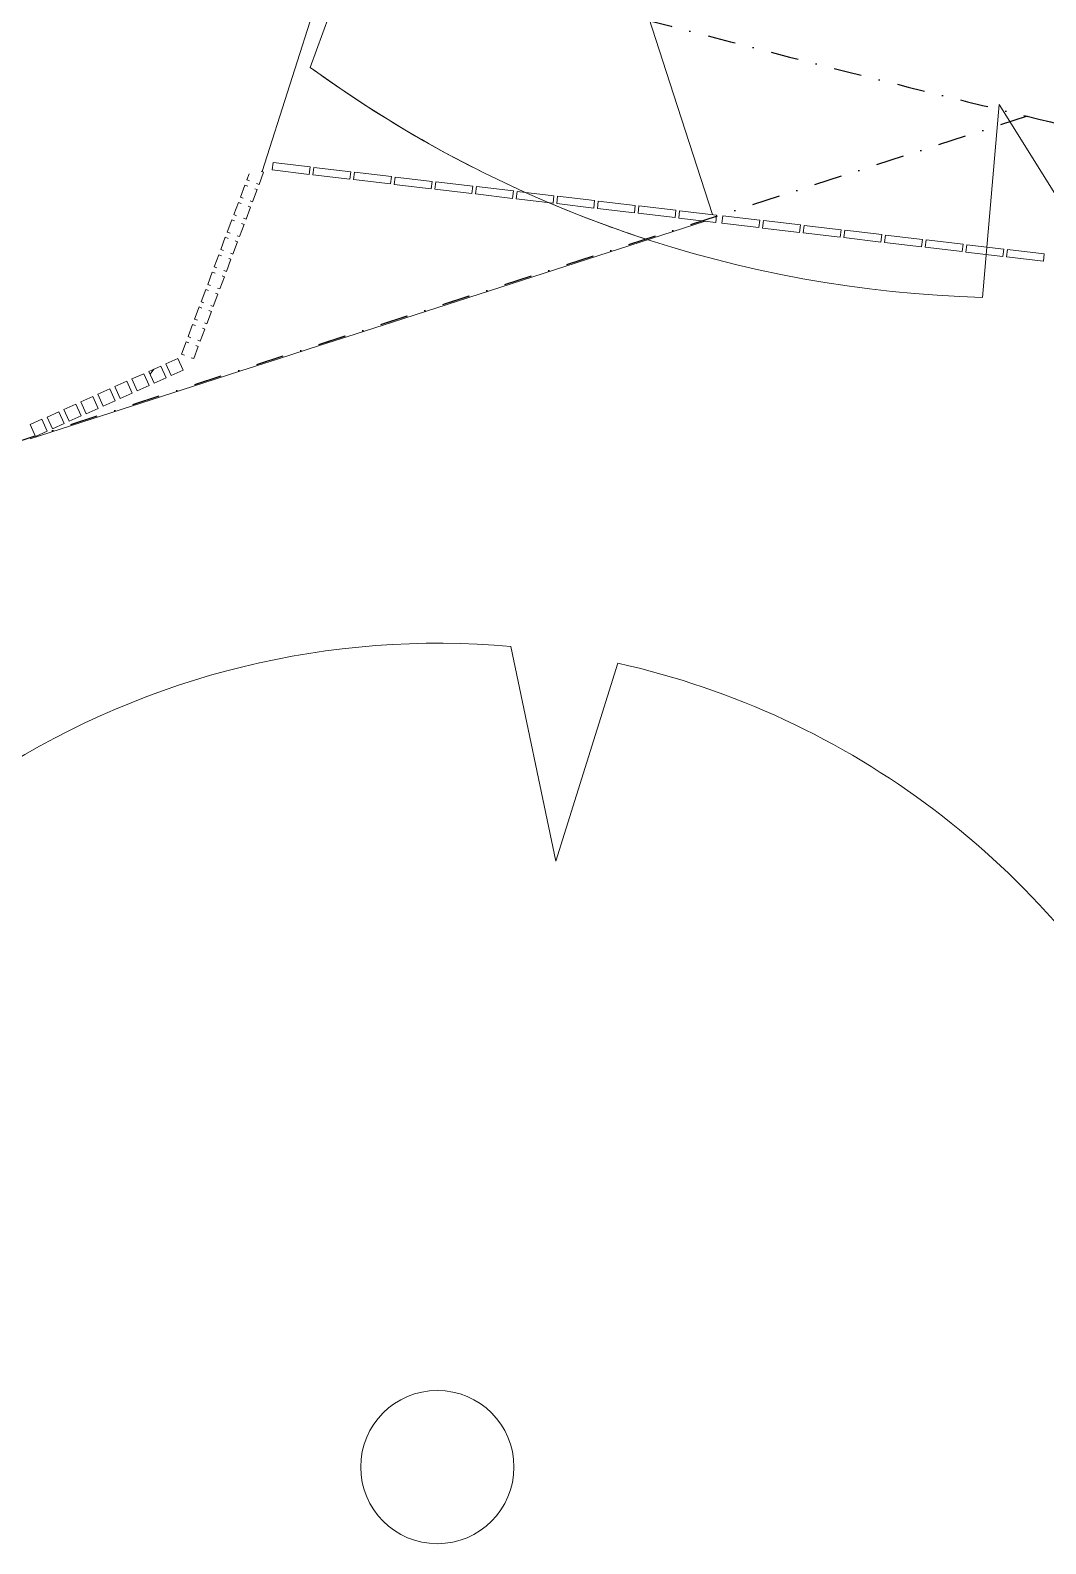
# Model space of a CAD drawing. Header units: millimetres. Extents: x -39027 to 364494, y -35256 to 94895.
# Drawn here: x 172112 to 174841, y 83135 to 87203 of the extents above; entities that cross this region are included whole.
import ezdxf

# ---------------------------------------------------------------- set-up
doc = ezdxf.new("R2010")
doc.units = ezdxf.units.MM
doc.header["$LTSCALE"] = 25
doc.linetypes.add('BG_Dash Dot 3mm', pattern=[7, 3, -2, 0, -2])
for name, color, linetype, lineweight in [('A-DETL-MBND', 4, 'Continuous', 13), ('A-GLAZ-CWMG', 3, 'Continuous', 5), ('C-PROP-LINE', 91, 'BG_Dash Dot 3mm', 25), ('C-TOPO', 251, 'Continuous', 9), ('L-PLNT', 71, 'Continuous', 5)]:
    doc.layers.add(name, color=color, linetype=linetype, lineweight=lineweight)

# ---------------------------------------------------------------- blocks, each defined once
blk = doc.blocks.new('Rectangular Mullion - 35mm Timber Batten_Black_-902602-PROPOSED FIRST FLOOR PLAN')
at = {"layer": 'A-DETL-MBND', "lineweight": 5}
for p, q in [((0.2, 17.5), (17.5, 17.5)), ((17.5, 17.5), (17.5, 9.5)), ((-17.5, -17.5), (-17.5, -10.5)), ((17.5, -17.5), (-17.5, -17.5)), ((17.5, -10.5), (17.5, -17.5))]:
    blk.add_line(p, q, dxfattribs=at)
blk = doc.blocks.new('Rectangular Mullion - 35mm Timber Batten_Black_-V78-PROPOSED FIRST FLOOR PLAN')
at = {"layer": 'A-DETL-MBND', "lineweight": 5}
for p, q in [((-17.5, 9.5), (-17.5, 17.5)), ((-17.5, 17.5), (17.5, 17.5)), ((17.5, 17.5), (17.5, 9.5)), ((-17.5, -17.5), (-17.5, -10.5)), ((17.5, -17.5), (-17.5, -17.5)), ((17.5, -10.5), (17.5, -17.5))]:
    blk.add_line(p, q, dxfattribs=at)
blk = doc.blocks.new('Rectangular Mullion - 35mm Timber Batten_Black_-V79-PROPOSED FIRST FLOOR PLAN')
at = {"layer": 'A-DETL-MBND', "lineweight": 5}
for p, q in [((-17.5, 9.5), (-17.5, 17.5)), ((-17.5, 17.5), (17.5, 17.5)), ((17.5, 17.5), (17.5, 9.5)), ((-17.5, -17.5), (-17.5, -10.5)), ((17.5, -17.5), (-17.5, -17.5)), ((17.5, -10.5), (17.5, -17.5))]:
    blk.add_line(p, q, dxfattribs=at)
blk = doc.blocks.new('Rectangular Mullion - 35mm Timber Batten_Black_-V80-PROPOSED FIRST FLOOR PLAN')
at = {"layer": 'A-DETL-MBND', "lineweight": 5}
for p, q in [((-17.5, 9.5), (-17.5, 17.5)), ((-17.5, 17.5), (17.5, 17.5)), ((17.5, 17.5), (17.5, 9.5)), ((-17.5, -17.5), (-17.5, -10.5)), ((17.5, -17.5), (-17.5, -17.5)), ((17.5, -10.5), (17.5, -17.5))]:
    blk.add_line(p, q, dxfattribs=at)
blk = doc.blocks.new('Rectangular Mullion - 35mm Timber Batten_Black_-V81-PROPOSED FIRST FLOOR PLAN')
at = {"layer": 'A-DETL-MBND', "lineweight": 5}
for p, q in [((-17.5, 9.5), (-17.5, 17.5)), ((-17.5, 17.5), (17.5, 17.5)), ((17.5, 17.5), (17.5, 9.5)), ((-17.5, -17.5), (-17.5, -10.5)), ((17.5, -17.5), (-17.5, -17.5)), ((17.5, -10.5), (17.5, -17.5))]:
    blk.add_line(p, q, dxfattribs=at)
blk = doc.blocks.new('Rectangular Mullion - 35mm Timber Batten_Black_-V82-PROPOSED FIRST FLOOR PLAN')
at = {"layer": 'A-DETL-MBND', "lineweight": 5}
h = blk.add_hatch(dxfattribs=at)
h.set_pattern_fill('FP_30', color=256, style=0, pattern_type=2)
h.set_pattern_definition([(254.211, (11912.49, -4174.37), (3134.5838, 10775.41764), [122.343, -12111.92]), (238.138, (11879.2, -4292.1), (-2039.5752, -3659.028), [155.42, -5025.186]), (204.448, (11797.2, -4424.1), (-356.675, -951.336), [114.95, -1321.89]), (202.6, (11692.524, -4471.67), (-19227.92293, -8053.99107), [222.826, -22059.793]), (236.453, (11486.81, -4557.3), (5239.7277, 7764.4717), [135.552, -13419.58]), (249.448, (11411.9, -4670.3), (594.66, -1308.01), [254, -762]), (258.91, (11322.73, -4908.1), (1159.8847, 5049.0918), [123.6, -6056.485]), (255.158, (11655.63, -4078.07), (2454.2706, 8866.8784), [102.107, -10108.567]), (249.448, (11629.5, -4176.8), (594.66, -1308.01), [152.4, -863.6]), (221.147, (11575.98, -4319.466), (-9540.90917, -8428.24007), [150.01, -14851.05]), (197.323, (11463.02, -4418.17), (6236.44053, 1851.8387), [231.684, -11352.5]), (210.158, (11241.84, -4487.16), (-6824.93764, -4048.19065), [144.4, -14295.673]), (243.108, (11116.99, -4559.7), (-3604.5739, -7355.5204), [184.006, -9016.265]), (261.337, (11033.76, -4723.81), (2242.80644, 14372.97105), [197.272, -19529.88]), (256.158, (11360.72, -3967.496), (-2143.4434, -8947.10264), [173.91, -17217.207]), (246.081, (11319.11, -4136.356), (-6549.18764, -14913.01245), [173.02, -17128.838]), (215.758, (11248.96, -4294.52), (1994.0154, 1088.662), [183.16, -3480.08]), (201.958, (11100.33, -4401.55), (-13984.80258, -5705.6004), [165.393, -16373.89]), (234.516, (10946.934, -4463.395), (-6670.93545, -9470.58023), [157.726, -15614.836]), (249.448, (10855.4, -4591.8), (594.66, -1308.01), [121.92, -894.08]), (262.442, (10812.58, -4705.99), (-1156.51567, -9295.38804), [135.55, -13419.58]), (249.448, (11963.7, -4529.9), (594.66, -1308.01), [3.35, -1012.65]), (26.295, (11771.016, -4609.6), (-18709.95574, -9193.33175), [222.826, -22059.793]), (42.883, (11019.45, -4154.2), (689.61, 1260.536), [90.874, -2180.97]), (61.318, (11086.04, -4092.37), (2839.2643, 5489.2666), [143.684, -7040.52]), (92.646, (11155, -3966.32), (-385.7735, 5457.7106), [77.377, -7660.25]), (222.883, (11771, -4609.6), (-689.61, -1260.536), [113.59, -2158.25]), (242.738, (11687.78, -4686.9), (4266.95238, 8150.95777), [173.91, -17217.207]), (259.573, (11608.12, -4841.495), (-3139.09468, -17255.67658), [288.98, -28609.032]), (259.753, (12017.14, -4213.6), (-1009.8448, -6097.0231), [113.59, -11245.633]), (233.924, (11996.933, -4325.383), (6865.31774, 9330.63237), [189.804, -18790.642]), (206.569, (11885.165, -4478.79), (16100.37878, 7992.1185), [194.107, -19216.546]), (214.753, (11711.556, -4565.61), (-10152.81414, -7122.25443), [160.644, -15903.726]), (239.986, (11579.57, -4657.18), (-2445.4202, -4567.1196), [185.403, -5994.684]), (256.03, (11486.827, -4817.72), (4236.11662, 16867.31492), [265.913, -26325.352]), (257.578, (11779.3, -4124.43), (1469.3614, 6002.8698), [143.684, -7040.52]), (238.138, (11748.4, -4264.75), (-2039.5752, -3659.028), [155.42, -5025.186]), (206.937, (11666.36, -4396.754), (13493.38692, 6786.5373), [165.393, -16373.89]), (204.448, (11518.9, -4471.7), (-356.675, -951.336), [186.79, -1250.05]), (232.094, (11348.87, -4548.985), (8537.74677, 10866.19697), [170.313, -16860.95]), (252.814, (11244.233, -4683.365), (4869.57355, 15542.7492), [173.02, -17128.838]), (266.551, (11193.11, -4848.66), (-563.5614, -10592.3706), [138.19, -13680.903]), (258.194, (11541.47, -4035.264), (-1394.1821, -7047.6281), [133.633, -13229.76]), (234.516, (11514.13, -4166.07), (-6670.93545, -9470.58023), [157.726, -15614.836]), (217.442, (11422.58, -4294.5), (4768.3669, 3515.5909), [191.7, -9393.227]), (199.549, (11270.376, -4411.05), (16318.14322, 5750.86383), [252.37, -24984.547]), (233.502, (11032.55, -4495.5), (2602.4452, 3282.6257), [147.93, -7248.66]), (255.457, (10944.566, -4614.415), (-2512.4568, -9896.73754), [194.107, -19216.546]), (272.646, (10895.82, -4802.3), (385.7735, -5457.7106), [77.377, -7660.25]), (258.91, (11256.07, -3928.26), (1159.8847, 5049.0918), [123.6, -6056.485]), (239.44, (11232.3, -4049.555), (-5724.73152, -9811.19016), [175.39, -17363.49]), (212.042, (11143.124, -4200.58), (-14099.84546, -8880.94648), [217.433, -21525.916]), (220.393, (11910.15, -4672.62), (-6174.2006, -5382.92635), [104.603, -10355.757]), (238.664, (11830.48, -4740.403), (8641.90849, 14101.95884), [217.196, -21502.404]), (256.573, (11717.53, -4925.92), (1790.5364, 6957.4985), [245.74, -7945.516])])
h.paths.add_polyline_path([(17.5, -17.5), (-17.5, -17.5), (-17.2, -10.5), (17.5, -10.5)], flags=0)
h.paths.add_polyline_path([(17.5, 9.5), (-17.5, 9.5), (-17.5, 17.5), (17.5, 17.5)], flags=0)
for p, q in [((-17.5, 9.5), (-17.5, 17.5)), ((-17.5, 17.5), (17.5, 17.5)), ((17.5, 17.5), (17.5, 9.5)), ((-17.5, -17.5), (-17.5, -11.3)), ((17.5, -17.5), (-17.5, -17.5)), ((17.5, -10.5), (17.5, -17.5))]:
    blk.add_line(p, q, dxfattribs=at)
blk = doc.blocks.new('Rectangular Mullion - 35mm Timber Batten_Black_-V83-PROPOSED FIRST FLOOR PLAN')
at = {"layer": 'A-DETL-MBND', "lineweight": 5}
for p, q in [((-17.5, 9.5), (-17.5, 17.5)), ((-17.5, 17.5), (17.5, 17.5)), ((17.5, 17.5), (17.5, 9.5)), ((-17.5, -17.5), (-17.5, -10.5)), ((17.5, -17.5), (-17.5, -17.5)), ((17.5, -10.5), (17.5, -17.5))]:
    blk.add_line(p, q, dxfattribs=at)
blk = doc.blocks.new('Rectangular Mullion - 35mm Timber Batten_Black_-V84-PROPOSED FIRST FLOOR PLAN')
at = {"layer": 'A-DETL-MBND', "lineweight": 5}
for p, q in [((-17.5, 9.5), (-17.5, 17.5)), ((-17.5, 17.5), (17.5, 17.5)), ((17.5, 17.5), (17.5, 9.5)), ((-17.5, -17.5), (-17.5, -10.5)), ((17.5, -17.5), (-17.5, -17.5)), ((17.5, -10.5), (17.5, -17.5))]:
    blk.add_line(p, q, dxfattribs=at)
blk = doc.blocks.new('Rectangular Mullion - 35mm Timber Batten_Black_-V85-PROPOSED FIRST FLOOR PLAN')
at = {"layer": 'A-DETL-MBND', "lineweight": 5}
for p, q in [((-17.5, 9.5), (-17.5, 17.5)), ((-17.5, 17.5), (17.5, 17.5)), ((17.5, 17.5), (17.5, 9.5)), ((-17.5, -17.5), (-17.5, -10.5)), ((17.5, -17.5), (-17.5, -17.5)), ((17.5, -10.5), (17.5, -17.5))]:
    blk.add_line(p, q, dxfattribs=at)
blk = doc.blocks.new('Rectangular Mullion - 35mm Timber Batten_Black_-V86-PROPOSED FIRST FLOOR PLAN')
at = {"layer": 'A-DETL-MBND', "lineweight": 5}
for p, q in [((-17.5, 9.5), (-17.5, 17.5)), ((-17.5, 17.5), (17.5, 17.5)), ((17.5, 17.5), (17.5, 9.5)), ((-17.5, -17.5), (-17.5, -10.5)), ((17.5, -17.5), (-17.5, -17.5)), ((17.5, -10.5), (17.5, -17.5))]:
    blk.add_line(p, q, dxfattribs=at)
blk = doc.blocks.new('Rectangular Mullion - 35mm Timber Batten_Black_-V87-PROPOSED FIRST FLOOR PLAN')
at = {"layer": 'A-DETL-MBND', "lineweight": 5}
for p, q in [((-17.5, 9.5), (-17.5, 17.5)), ((-17.5, 17.5), (17.5, 17.5)), ((17.5, 17.5), (17.5, 9.5)), ((-17.5, -17.5), (-17.5, -10.5)), ((17.5, -17.5), (-17.5, -17.5)), ((17.5, -10.5), (17.5, -17.5))]:
    blk.add_line(p, q, dxfattribs=at)
blk = doc.blocks.new('Rectangular Mullion - 35mm Timber Batten_Black_-V88-PROPOSED FIRST FLOOR PLAN')
at = {"layer": 'A-DETL-MBND', "lineweight": 5}
for p, q in [((-17.5, -17.5), (-17.5, 17.5)), ((-17.5, 17.5), (17.5, 17.5)), ((17.5, 17.5), (17.5, -17.5)), ((17.5, -17.5), (-17.5, -17.5))]:
    blk.add_line(p, q, dxfattribs=at)
blk = doc.blocks.new('Rectangular Mullion - 35mm Timber Batten_Black_-V89-PROPOSED FIRST FLOOR PLAN')
at = {"layer": 'A-DETL-MBND', "lineweight": 5}
h = blk.add_hatch(dxfattribs=at)
h.set_pattern_fill('FP_31', color=256, style=0, pattern_type=2)
h.set_pattern_definition([(208.91, (5129.35, -11201.88), (9864.10423, 5351.139), [122.343, -12111.92]), (192.836, (5022.25, -11261.02), (-4035.5008, -1123.871), [155.42, -5025.186]), (159.146, (4870.7, -11295.55), (-927.107, -415.61), [114.95, -1321.89]), (157.298, (4763.303, -11254.627), (-19249.31241, 8002.73478), [222.826, -22059.793]), (191.151, (4557.74, -11168.63), (9204.63975, 1736.77125), [135.55, -13419.58]), (204.146, (4424.7, -11194.8), (-511.5, -1342.714), [254, -762]), (213.608, (4192.97, -11298.75), (4404.8438, 2726.9052), [123.6, -6056.485]), (209.857, (5017.14, -10951.56), (8028.9718, 4492.2809), [102.107, -10108.567]), (204.146, (4928.6, -11002.4), (-511.5, -1342.714), [152.4, -863.6]), (175.845, (4789.516, -11064.73), (-12701.7838, 853.73718), [150.01, -14851.05]), (152.021, (4639.9, -11053.86), (5702.8559, -3130.4842), [231.684, -11352.5]), (164.857, (4435.296, -10945.17), (-7678.0418, 2003.82023), [144.4, -14295.673]), (197.806, (4295.91, -10907.44), (-7763.8294, -2611.4338), [184.006, -9016.265]), (216.035, (4120.72, -10963.71), (11794.17568, 8515.27437), [197.272, -19529.88]), (210.856, (4888.3, -10664.154), (-7867.44906, -4769.51154), [173.91, -17217.207]), (200.779, (4739, -10753.35), (-15207.02895, -5834.044), [173.02, -17128.838]), (170.456, (4577.24, -10814.73), (2176.3774, -651.662), [183.16, -3480.08]), (156.656, (4396.61, -10784.36), (-13892.16692, 5927.58615), [165.393, -16373.89]), (189.215, (4244.76, -10718.826), (-11424.0176, -1919.65917), [157.726, -15614.836]), (204.146, (4089.1, -10744.1), (-511.5, -1342.71), [121.92, -894.08]), (217.141, (3977.814, -10793.955), (-7420.7437, -5716.14646), [135.55, -13419.58]), (204.146, (4912.6, -11488.3), (-511.5, -1342.714), [3.35, -1012.65]), (340.994, (4720.465, -11407.44), (-19694.97988, 6832.82958), [222.826, -22059.793]), (357.581, (4515.54, -10552.9), (1381.07, 396.431), [90.874, -2180.97]), (16.016, (4606.33, -10556.74), (5898.9556, 1842.7675), [143.684, -7040.52]), (47.345, (4744.44, -10517.1), (3608.0586, 4113.0694), [77.377, -7660.25]), (177.581, (4720.47, -11407.44), (-1381.07, -396.431), [113.59, -2158.25]), (197.436, (4606.974, -11402.646), (8795.14245, 2700.086), [173.91, -17217.207]), (214.271, (4441.054, -11454.757), (-14473.6942, -9905.77943), [288.98, -28609.032]), (214.451, (5175.07, -11303.86), (-5044.2049, -3570.64055), [113.59, -11245.633]), (188.622, (5081.4, -11368.116), (11461.29546, 1682.85307), [189.804, -18790.642]), (161.267, (4893.74, -11396.57), (17005.51152, -5823.12055), [194.107, -19216.546]), (169.451, (4709.914, -11334.23), (-12203.85335, 2207.2849), [160.644, -15903.726]), (194.684, (4551.99, -11304.82), (-4966.4532, -1474.111), [185.403, -5994.684]), (210.728, (4372.64, -11351.817), (14969.24959, 8852.82798), [265.913, -26325.352]), (212.276, (5071.17, -11072.08), (5300.4887, 3177.7805), [143.684, -7040.52]), (192.836, (4949.68, -11148.8), (-4035.5008, -1123.871), [155.42, -5025.186]), (161.636, (4798.15, -11183.336), (14314.95995, -4817.72777), [165.393, -16373.89]), (159.146, (4641.2, -11131.2), (-927.107, -415.61), [186.79, -1250.05]), (186.792, (4466.626, -11064.73), (13729.1479, 1574.12024), [170.313, -16860.95]), (207.512, (4297.51, -11084.874), (14473.27098, 7470.89193), [173.02, -17128.838]), (221.249, (4144.06, -11164.8), (-7925.70364, -7049.7616), [138.19, -13680.903]), (212.892, (4967.264, -10840.304), (-5990.2491, -3966.07126), [133.633, -13229.76]), (189.215, (4855.05, -10912.875), (-11424.0176, -1919.65917), [157.726, -15614.836]), (172.141, (4699.36, -10938.13), (5852.9082, -916.6068), [191.7, -9393.227]), (154.247, (4509.464, -10911.92), (15565.5428, -7554.34381), [252.37, -24984.547]), (188.201, (4282.16, -10802.26), (4163.8428, 459.0922), [147.93, -7248.66]), (210.155, (4135.74, -10823.366), (-8802.02529, -5175.15254), [194.107, -19216.546]), (227.345, (3967.9, -10920.87), (-3608.0586, -4113.0694), [77.377, -7660.25]), (213.608, (4842.58, -10562.17), (4404.8438, 2726.9052), [123.6, -6056.485]), (194.138, (4739.64, -10630.587), (-11000.63348, -2831.61904), [175.39, -17363.49]), (166.741, (4569.565, -10673.427), (-16230.2628, 3775.6353), [217.433, -21525.916]), (175.091, (4773.535, -11550.66), (-8169.0602, 602.5818), [104.603, -10355.757]), (193.362, (4669.315, -11541.71), (16102.4694, 3776.01706), [217.196, -21502.404]), (211.271, (4458, -11591.9), (6204.9665, 3620.9387), [245.74, -7945.516])])
h.paths.add_polyline_path([(17.5, -17.5), (-17.5, -17.5), (-17.5, 17.5), (17.5, 17.5)], flags=0)
for p, q in [((-17.5, -17.5), (-17.5, 17.5)), ((-17.5, 17.5), (17.5, 17.5)), ((17.5, 17.5), (17.5, -17.5)), ((17.5, -17.5), (-17.5, -17.5))]:
    blk.add_line(p, q, dxfattribs=at)
blk = doc.blocks.new('Rectangular Mullion - 35mm Timber Batten_Black_-V90-PROPOSED FIRST FLOOR PLAN')
at = {"layer": 'A-DETL-MBND', "lineweight": 5}
for p, q in [((-17.5, -17.5), (-17.5, 17.5)), ((-17.5, 17.5), (17.5, 17.5)), ((17.5, 17.5), (17.5, -17.5)), ((17.5, -17.5), (-17.5, -17.5))]:
    blk.add_line(p, q, dxfattribs=at)
blk = doc.blocks.new('Rectangular Mullion - 35mm Timber Batten_Black_-V91-PROPOSED FIRST FLOOR PLAN')
at = {"layer": 'A-DETL-MBND', "lineweight": 5}
for p, q in [((-17.5, -17.5), (-17.5, 17.5)), ((-17.5, 17.5), (17.5, 17.5)), ((17.5, 17.5), (17.5, -17.5)), ((17.5, -17.5), (-17.5, -17.5))]:
    blk.add_line(p, q, dxfattribs=at)
blk = doc.blocks.new('Rectangular Mullion - 35mm Timber Batten_Black_-V92-PROPOSED FIRST FLOOR PLAN')
at = {"layer": 'A-DETL-MBND', "lineweight": 5}
for p, q in [((-17.5, -17.5), (-17.5, 17.5)), ((-17.5, 17.5), (17.5, 17.5)), ((17.5, 17.5), (17.5, -17.5)), ((17.5, -17.5), (-17.5, -17.5))]:
    blk.add_line(p, q, dxfattribs=at)
blk = doc.blocks.new('Rectangular Mullion - 35mm Timber Batten_Black_-V93-PROPOSED FIRST FLOOR PLAN')
at = {"layer": 'A-DETL-MBND', "lineweight": 5}
for p, q in [((-17.5, -17.5), (-17.5, 17.5)), ((-17.5, 17.5), (17.5, 17.5)), ((17.5, 17.5), (17.5, -17.5)), ((17.5, -17.5), (-17.5, -17.5))]:
    blk.add_line(p, q, dxfattribs=at)
blk = doc.blocks.new('Rectangular Mullion - 35mm Timber Batten_Black_-V94-PROPOSED FIRST FLOOR PLAN')
at = {"layer": 'A-DETL-MBND', "lineweight": 5}
h = blk.add_hatch(dxfattribs=at)
h.set_pattern_fill('FP_32', color=256, style=0, pattern_type=2)
h.set_pattern_definition([(208.91, (4879.35, -11201.88), (9864.10423, 5351.139), [122.343, -12111.92]), (192.836, (4772.25, -11261.02), (-4035.5008, -1123.871), [155.42, -5025.186]), (159.146, (4620.7, -11295.55), (-927.107, -415.61), [114.95, -1321.89]), (157.298, (4513.303, -11254.627), (-19249.31241, 8002.73478), [222.826, -22059.793]), (191.151, (4307.74, -11168.63), (9204.63975, 1736.77125), [135.55, -13419.58]), (204.146, (4174.7, -11194.8), (-511.5, -1342.714), [254, -762]), (213.608, (3942.97, -11298.75), (4404.8438, 2726.9052), [123.6, -6056.485]), (209.857, (4767.14, -10951.56), (8028.9718, 4492.2809), [102.107, -10108.567]), (204.146, (4678.6, -11002.4), (-511.5, -1342.714), [152.4, -863.6]), (175.845, (4539.516, -11064.73), (-12701.7838, 853.73718), [150.01, -14851.05]), (152.021, (4389.9, -11053.86), (5702.8559, -3130.4842), [231.684, -11352.5]), (164.857, (4185.296, -10945.17), (-7678.0418, 2003.82023), [144.4, -14295.673]), (197.806, (4045.91, -10907.44), (-7763.8294, -2611.4338), [184.006, -9016.265]), (216.035, (3870.72, -10963.71), (11794.17568, 8515.27437), [197.272, -19529.88]), (210.856, (4638.3, -10664.154), (-7867.44906, -4769.51154), [173.91, -17217.207]), (200.779, (4489, -10753.35), (-15207.02895, -5834.044), [173.02, -17128.838]), (170.456, (4327.24, -10814.73), (2176.3774, -651.662), [183.16, -3480.08]), (156.656, (4146.61, -10784.36), (-13892.16692, 5927.58615), [165.393, -16373.89]), (189.215, (3994.76, -10718.826), (-11424.0176, -1919.65917), [157.726, -15614.836]), (204.146, (3839.1, -10744.1), (-511.5, -1342.71), [121.92, -894.08]), (217.141, (3727.814, -10793.955), (-7420.7437, -5716.14646), [135.55, -13419.58]), (204.146, (4662.6, -11488.3), (-511.5, -1342.714), [3.35, -1012.65]), (340.994, (4470.465, -11407.44), (-19694.97988, 6832.82958), [222.826, -22059.793]), (357.581, (4265.54, -10552.9), (1381.07, 396.431), [90.874, -2180.97]), (16.016, (4356.33, -10556.74), (5898.9556, 1842.7675), [143.684, -7040.52]), (47.345, (4494.44, -10517.1), (3608.0586, 4113.0694), [77.377, -7660.25]), (177.581, (4470.47, -11407.44), (-1381.07, -396.431), [113.59, -2158.25]), (197.436, (4356.974, -11402.646), (8795.14245, 2700.086), [173.91, -17217.207]), (214.271, (4191.054, -11454.757), (-14473.6942, -9905.77943), [288.98, -28609.032]), (214.451, (4925.07, -11303.86), (-5044.2049, -3570.64055), [113.59, -11245.633]), (188.622, (4831.4, -11368.116), (11461.29546, 1682.85307), [189.804, -18790.642]), (161.267, (4643.74, -11396.57), (17005.51152, -5823.12055), [194.107, -19216.546]), (169.451, (4459.914, -11334.23), (-12203.85335, 2207.2849), [160.644, -15903.726]), (194.684, (4301.99, -11304.82), (-4966.4532, -1474.111), [185.403, -5994.684]), (210.728, (4122.64, -11351.817), (14969.24959, 8852.82798), [265.913, -26325.352]), (212.276, (4821.17, -11072.08), (5300.4887, 3177.7805), [143.684, -7040.52]), (192.836, (4699.68, -11148.8), (-4035.5008, -1123.871), [155.42, -5025.186]), (161.636, (4548.15, -11183.336), (14314.95995, -4817.72777), [165.393, -16373.89]), (159.146, (4391.2, -11131.2), (-927.107, -415.61), [186.79, -1250.05]), (186.792, (4216.626, -11064.73), (13729.1479, 1574.12024), [170.313, -16860.95]), (207.512, (4047.51, -11084.874), (14473.27098, 7470.89193), [173.02, -17128.838]), (221.249, (3894.06, -11164.8), (-7925.70364, -7049.7616), [138.19, -13680.903]), (212.892, (4717.264, -10840.304), (-5990.2491, -3966.07126), [133.633, -13229.76]), (189.215, (4605.05, -10912.875), (-11424.0176, -1919.65917), [157.726, -15614.836]), (172.141, (4449.36, -10938.13), (5852.9082, -916.6068), [191.7, -9393.227]), (154.247, (4259.464, -10911.92), (15565.5428, -7554.34381), [252.37, -24984.547]), (188.201, (4032.16, -10802.26), (4163.8428, 459.0922), [147.93, -7248.66]), (210.155, (3885.74, -10823.366), (-8802.02529, -5175.15254), [194.107, -19216.546]), (227.345, (3717.9, -10920.87), (-3608.0586, -4113.0694), [77.377, -7660.25]), (213.608, (4592.58, -10562.17), (4404.8438, 2726.9052), [123.6, -6056.485]), (194.138, (4489.64, -10630.587), (-11000.63348, -2831.61904), [175.39, -17363.49]), (166.741, (4319.565, -10673.427), (-16230.2628, 3775.6353), [217.433, -21525.916]), (175.091, (4523.535, -11550.66), (-8169.0602, 602.5818), [104.603, -10355.757]), (193.362, (4419.315, -11541.71), (16102.4694, 3776.01706), [217.196, -21502.404]), (211.271, (4208, -11591.9), (6204.9665, 3620.9387), [245.74, -7945.516])])
h.paths.add_polyline_path([(17.5, -17.5), (-17.5, -17.5), (-17.5, 17.5), (17.5, 17.5)], flags=0)
for p, q in [((-17.5, -17.5), (-17.5, 17.5)), ((-17.5, 17.5), (17.5, 17.5)), ((17.5, 17.5), (17.5, -17.5)), ((17.5, -17.5), (-17.5, -17.5))]:
    blk.add_line(p, q, dxfattribs=at)
blk = doc.blocks.new('Rectangular Mullion - 35mm Timber Batten_Black_-V95-PROPOSED FIRST FLOOR PLAN')
at = {"layer": 'A-DETL-MBND', "lineweight": 5}
for p, q in [((-17.5, -17.5), (-17.5, 17.5)), ((-17.5, 17.5), (17.5, 17.5)), ((17.5, 17.5), (17.5, -17.5)), ((17.5, -17.5), (-17.5, -17.5))]:
    blk.add_line(p, q, dxfattribs=at)
blk = doc.blocks.new('Rectangular Mullion - 35mm Timber Batten_Black_-V96-PROPOSED FIRST FLOOR PLAN')
at = {"layer": 'A-DETL-MBND', "lineweight": 5}
for p, q in [((-17.5, -17.5), (-17.5, 17.5)), ((-17.5, 17.5), (17.5, 17.5)), ((17.5, 17.5), (17.5, -17.5)), ((17.5, -17.5), (-17.5, -17.5))]:
    blk.add_line(p, q, dxfattribs=at)
blk = doc.blocks.new('Rectangular Mullion - 20x100 Timber Panel-900443-PROPOSED FIRST FLOOR PLAN')
at = {"layer": 'A-DETL-MBND', "lineweight": 5}
for p, q in [((-50, -10), (-50, 10)), ((-50, 10), (50, 10)), ((50, 10), (50, -10)), ((50, -10), (-50, -10))]:
    blk.add_line(p, q, dxfattribs=at)
blk = doc.blocks.new('PLANTING_Coloured tree scaleable - 7 Meters-2580589-PROPOSED FIRST FLOOR PLAN')
at = {"layer": 'L-PLNT', "lineweight": 5}
for p, q in [((885.9, -1979.7), (1424.5, -2355.9)), ((1047.8, -2474.3), (885.9, -1979.7)), ((-886.8, -2070), (-856.3, -2614.2)), ((-886.8, -2070), (-856.3, -2614.2))]:
    blk.add_line(p, q, dxfattribs=at)
for start, end in [(256.9579, 291.4464), (256.9579, 268.9126), (270.1466, 275.1731)]:
    blk.add_arc((-129.6, 523), 3220.3, start, end, dxfattribs=at)
blk = doc.blocks.new('Family - ___-1009153-PROPOSED FIRST FLOOR PLAN')
at = {"layer": 'C-PROP-LINE'}
blk.add_line((2435.4, 13187.2), (-477, 12248.2), dxfattribs=at)
blk.add_arc((14652.7, 63546.4), 51820, 244.73749, 256.36333, dxfattribs=at)
blk = doc.blocks.new('Family - ___-2269169-PROPOSED FIRST FLOOR PLAN')
at = {"layer": 'C-PROP-LINE'}
blk.add_line((2435.5, 13187.2), (-477, 12248.2), dxfattribs=at)
blk.add_arc((14525.2, 63577.2), 51820, 256.5084, 274.80717, dxfattribs=at)
blk = doc.blocks.new('PLANTING_Coloured tree scaleable - 7 Meters-2580589-PROPOSED SITE PLAN')
at = {"layer": 'L-PLNT', "lineweight": 9}
for p, q in [((-503.1, 2723.1), (-434.1, 2027.4)), ((-503.1, 2723.1), (-434.1, 2027.4)), ((-434.1, 2027.4), (-503.1, 2723.1)), ((-434.1, 2027.4), (-856.4, 2633.5)), ((-434.1, 2027.4), (-856.4, 2633.5)), ((-856.4, 2633.5), (-434.1, 2027.4))]:
    blk.add_line(p, q, dxfattribs=at)
blk.add_circle((-0.3, -5.6), 258, dxfattribs=at)
for start, end in [(51.5512, 100.4622), (51.5512, 100.4622), (51.5512, 100.4622), (108.0083, 145.6274), (108.0083, 145.6274), (108.0083, 145.6274)]:
    blk.add_arc((-0.3, 0), 2769.2, start, end, dxfattribs=at)

msp = doc.modelspace()

# ---------------------------------------------------------------- linework, layer by layer
at = {"layer": 'A-DETL-MBND', "lineweight": 5}
msp.add_line((172951.8, 87501.5), (172735.4, 86822.6), dxfattribs=at)
at = {"layer": 'C-TOPO'}
for p, q in [((173774.8, 87236.1), (173831.3, 87061)), ((173831.3, 87061), (173945.4, 86707.2)), ((173925.9, 86689.4), (173088.1, 86419.3)), ((172985, 86386), (172892.7, 86356.3)), ((173088.1, 86419.3), (172985, 86386)), ((172892.7, 86356.3), (172779.7, 86319.8)), ((172779.7, 86319.8), (172677.9, 86287)), ((172677.9, 86287), (172576.3, 86254.3)), ((172576.3, 86254.3), (172112.3, 86104.6))]:
    msp.add_line(p, q, dxfattribs=at)

# ---------------------------------------------------------------- block references
at = {"layer": 'A-GLAZ-CWMG', "lineweight": 5, "extrusion": (0, 0, -1)}
for name, p, rotation in [('Rectangular Mullion - 35mm Timber Batten_Black_-902602-PROPOSED FIRST FLOOR PLAN', (-172716.9, 86810.9), 290.5521334337532), ('Rectangular Mullion - 20x100 Timber Panel-900443-PROPOSED FIRST FLOOR PLAN', (-172813.5, 86831.2), 6.755441381660682), ('Rectangular Mullion - 20x100 Timber Panel-900443-PROPOSED FIRST FLOOR PLAN', (-172922.7, 86818.3), 6.755441381660682), ('Rectangular Mullion - 20x100 Timber Panel-900443-PROPOSED FIRST FLOOR PLAN', (-173032, 86805.4), 6.755441381660682), ('Rectangular Mullion - 20x100 Timber Panel-900443-PROPOSED FIRST FLOOR PLAN', (-173141.2, 86792.4), 6.755441381660682), ('Rectangular Mullion - 20x100 Timber Panel-900443-PROPOSED FIRST FLOOR PLAN', (-173250.4, 86779.5), 6.755441381660682), ('Rectangular Mullion - 35mm Timber Batten_Black_-V78-PROPOSED FIRST FLOOR PLAN', (-172699.4, 86764.1), 290.5521334337532), ('Rectangular Mullion - 20x100 Timber Panel-900443-PROPOSED FIRST FLOOR PLAN', (-173359.7, 86766.6), 6.755441381660682), ('Rectangular Mullion - 20x100 Timber Panel-900443-PROPOSED FIRST FLOOR PLAN', (-173468.9, 86753.6), 6.755441381660682), ('Rectangular Mullion - 20x100 Timber Panel-900443-PROPOSED FIRST FLOOR PLAN', (-173578.1, 86740.7), 6.755441381660682), ('Rectangular Mullion - 35mm Timber Batten_Black_-V79-PROPOSED FIRST FLOOR PLAN', (-172681.8, 86717.3), 290.5521334337532), ('Rectangular Mullion - 20x100 Timber Panel-900443-PROPOSED FIRST FLOOR PLAN', (-173687.4, 86727.7), 6.755441381660682), ('Rectangular Mullion - 20x100 Timber Panel-900443-PROPOSED FIRST FLOOR PLAN', (-173796.6, 86714.8), 6.755441381660682), ('Rectangular Mullion - 20x100 Timber Panel-900443-PROPOSED FIRST FLOOR PLAN', (-173905.9, 86701.9), 6.755441381660682), ('Rectangular Mullion - 35mm Timber Batten_Black_-V80-PROPOSED FIRST FLOOR PLAN', (-172664.2, 86670.5), 290.5521334337532), ('Rectangular Mullion - 20x100 Timber Panel-900443-PROPOSED FIRST FLOOR PLAN', (-174022, 86688.1), 6.755441381660682), ('Rectangular Mullion - 20x100 Timber Panel-900443-PROPOSED FIRST FLOOR PLAN', (-174131.3, 86675.2), 6.755441381660682), ('Rectangular Mullion - 20x100 Timber Panel-900443-PROPOSED FIRST FLOOR PLAN', (-174240.5, 86662.2), 6.755441381660682), ('Rectangular Mullion - 35mm Timber Batten_Black_-V81-PROPOSED FIRST FLOOR PLAN', (-172646.7, 86623.6), 290.5521334337532), ('Rectangular Mullion - 20x100 Timber Panel-900443-PROPOSED FIRST FLOOR PLAN', (-174349.8, 86649.3), 6.755441381660682), ('Rectangular Mullion - 20x100 Timber Panel-900443-PROPOSED FIRST FLOOR PLAN', (-174459, 86636.3), 6.755441381660682), ('Rectangular Mullion - 20x100 Timber Panel-900443-PROPOSED FIRST FLOOR PLAN', (-174568.2, 86623.4), 6.755441381660682), ('Rectangular Mullion - 35mm Timber Batten_Black_-V82-PROPOSED FIRST FLOOR PLAN', (-172629.1, 86576.8), 290.5521334337532), ('Rectangular Mullion - 20x100 Timber Panel-900443-PROPOSED FIRST FLOOR PLAN', (-174677.5, 86610.5), 6.755441381660682), ('Rectangular Mullion - 20x100 Timber Panel-900443-PROPOSED FIRST FLOOR PLAN', (-174786.7, 86597.5), 6.755441381660682), ('Rectangular Mullion - 35mm Timber Batten_Black_-V83-PROPOSED FIRST FLOOR PLAN', (-172611.6, 86530), 290.5521334337532), ('Rectangular Mullion - 35mm Timber Batten_Black_-V84-PROPOSED FIRST FLOOR PLAN', (-172594, 86483.2), 290.5521334337532), ('Rectangular Mullion - 35mm Timber Batten_Black_-V85-PROPOSED FIRST FLOOR PLAN', (-172576.5, 86436.4), 290.5521334337532), ('Rectangular Mullion - 35mm Timber Batten_Black_-V86-PROPOSED FIRST FLOOR PLAN', (-172558.9, 86389.5), 290.5521334337532), ('Rectangular Mullion - 35mm Timber Batten_Black_-V87-PROPOSED FIRST FLOOR PLAN', (-172541.4, 86342.7), 290.5521334337532), ('Rectangular Mullion - 35mm Timber Batten_Black_-V88-PROPOSED FIRST FLOOR PLAN', (-172499.8, 86297.5), 335.8540604260133), ('Rectangular Mullion - 35mm Timber Batten_Black_-V90-PROPOSED FIRST FLOOR PLAN', (-172408.5, 86256.6), 335.8540604260133), ('Rectangular Mullion - 35mm Timber Batten_Black_-V89-PROPOSED FIRST FLOOR PLAN', (-172454.1, 86277.1), 335.8540604260133), ('Rectangular Mullion - 35mm Timber Batten_Black_-V92-PROPOSED FIRST FLOOR PLAN', (-172317.3, 86215.7), 335.8540604260133), ('Rectangular Mullion - 35mm Timber Batten_Black_-V91-PROPOSED FIRST FLOOR PLAN', (-172362.9, 86236.2), 335.8540604260133), ('Rectangular Mullion - 35mm Timber Batten_Black_-V94-PROPOSED FIRST FLOOR PLAN', (-172226, 86174.8), 335.8540604260133), ('Rectangular Mullion - 35mm Timber Batten_Black_-V93-PROPOSED FIRST FLOOR PLAN', (-172271.6, 86195.3), 335.8540604260133), ('Rectangular Mullion - 35mm Timber Batten_Black_-V96-PROPOSED FIRST FLOOR PLAN', (-172134.8, 86133.9), 335.8540604260133), ('Rectangular Mullion - 35mm Timber Batten_Black_-V95-PROPOSED FIRST FLOOR PLAN', (-172180.4, 86154.4), 335.8540604260133)]:
    msp.add_blockref(name, p, dxfattribs=dict(at, rotation=rotation))
at = {"layer": 'C-PROP-LINE'}
for name in ['Family - ___-1009153-PROPOSED FIRST FLOOR PLAN', 'Family - ___-2269169-PROPOSED FIRST FLOOR PLAN']:
    msp.add_blockref(name, (172355.8, 73784.3), dxfattribs=at)
at = {"layer": 'L-PLNT', "lineweight": 5, "rotation": 336.8993779194267}
msp.add_blockref('PLANTING_Coloured tree scaleable - 7 Meters-2580589-PROPOSED FIRST FLOOR PLAN', (174678.2, 89171.5), dxfattribs=at)
at = {"layer": 'L-PLNT', "lineweight": 9, "xscale": 0.7980000000000003, "yscale": 0.7980000000000003, "zscale": 0.7980000000000003, "rotation": 336.899377919427}
msp.add_blockref('PLANTING_Coloured tree scaleable - 7 Meters-2580589-PROPOSED SITE PLAN', (173208.2, 83345.4), dxfattribs=at)

doc.saveas('drawing.dxf')
